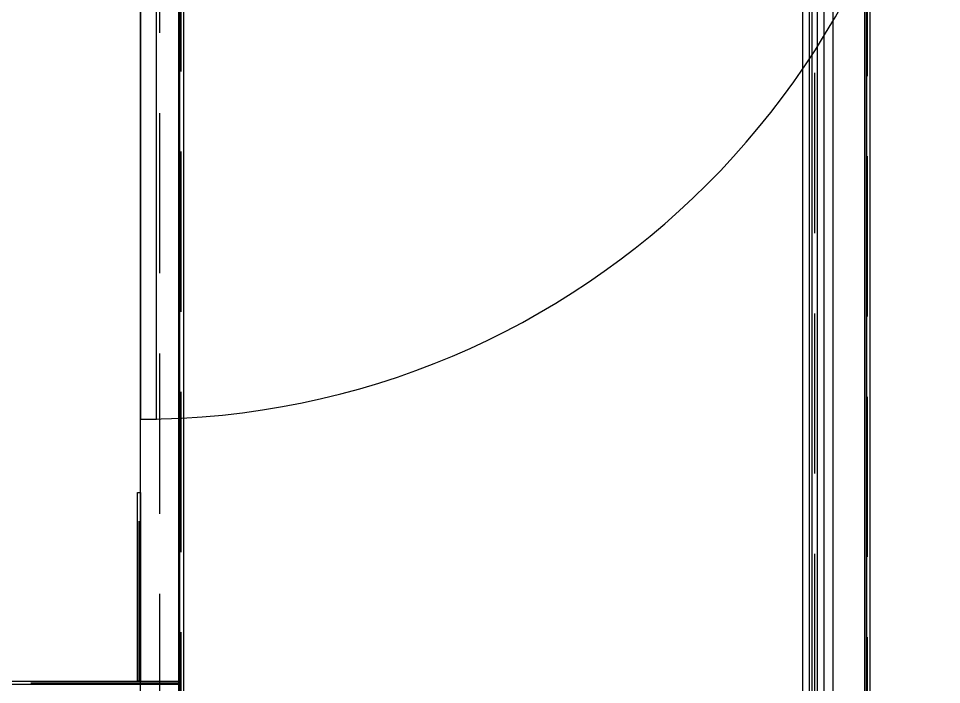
# Model space of a CAD drawing. Extents: x -23.2 to 18.8, y -18.4 to 11.3.
# Drawn here: x 5.031 to 7.912, y -3.537 to -1.459 of the extents above; entities that cross this region are included whole.
import ezdxf

# ---------------------------------------------------------------- set-up
doc = ezdxf.new("R2010")
doc.units = 0
doc.linetypes.add('DASHED', pattern=[0.75, 0.5, -0.25])
for name, color, linetype in [('COVERING', 8, 'CONTINUOUS'), ('EJE_MUROS', 8, 'CONTINUOUS'), ('LOSAS', 3, 'CONTINUOUS'), ('MUROS', 7, 'CONTINUOUS'), ('PUERTAS', 6, 'CONTINUOUS'), ('RAILING', 8, 'CONTINUOUS'), ('VIGAS', 5, 'CONTINUOUS')]:
    doc.layers.add(name, color=color, linetype=linetype)

msp = doc.modelspace()

# ---------------------------------------------------------------- linework, layer by layer
at = {"layer": 'COVERING'}
msp.add_line((7.5738, -6.0241), (7.5738, 0.7659), dxfattribs=at)
at = {"layer": 'EJE_MUROS', "linetype": 'DASHED'}
for p, q in [((7.6813, -6.1391), (7.6813, 0.8509)), ((5.4723, -6.0041), (5.4723, 0.6359)), ((5.5388, -6.1241), (5.5388, 0.6359)), ((7.5163, 0.6209), (7.5163, -5.9091)), ((5.4073, -3.5271), (5.4073, -2.9384)), ((2.82, -3.5321), (5.5313, -3.5321))]:
    msp.add_line(p, q, dxfattribs=at)
at = {"layer": 'LOSAS'}
for p, q in [((5.5338, 0.7438), (5.5338, -5.9562)), ((7.4988, 0.6359), (7.4988, -5.9491))]:
    msp.add_line(p, q, dxfattribs=at)
at = {"layer": 'MUROS'}
for p, q in [((7.6738, -6.1391), (7.6738, 0.8509)), ((7.6888, 0.8509), (7.6888, -6.1391)), ((5.4123, -6.0041), (5.4123, 0.6359)), ((5.5313, -6.1241), (5.5313, 0.6359)), ((5.5323, 0.6359), (5.5323, -6.0041)), ((5.5463, 0.6359), (5.5463, -6.1241)), ((7.5088, -5.9091), (7.5088, 0.6209)), ((7.5238, 0.6209), (7.5238, -5.9091)), ((5.4023, -3.5271), (5.4023, -2.9384)), ((5.4023, -2.9384), (5.4123, -2.9384)), ((5.4123, -2.9384), (5.4123, -3.5271)), ((2.82, -3.5271), (5.5313, -3.5271)), ((5.5313, -3.5371), (2.82, -3.5371)), ((5.4123, -3.5271), (5.4023, -3.5271)), ((5.5313, -3.5271), (5.5313, -3.5371))]:
    msp.add_line(p, q, dxfattribs=at)
at = {"layer": 'PUERTAS'}
for p, q in [((5.4123, -0.2091), (5.4123, -2.7091)), ((5.4123, -0.2091), (5.4123, -2.7091)), ((5.4123, -0.2091), (5.4123, -2.7091)), ((5.4123, -0.2091), (5.4123, -2.7091)), ((5.4123, -0.2091), (5.4123, -2.7091)), ((5.4123, -0.2091), (5.4123, -2.7091)), ((5.4123, -0.2091), (5.4123, -2.7091)), ((5.4123, -0.2091), (5.4123, -2.7091)), ((5.4123, -0.2091), (5.4123, -2.7091)), ((5.4623, -2.7091), (5.4623, -0.2091)), ((5.4623, -2.7091), (5.4623, -0.2091)), ((5.4623, -2.7091), (5.4623, -0.2091)), ((5.4623, -2.7091), (5.4623, -0.2091)), ((5.4623, -2.7091), (5.4623, -0.2091)), ((5.4623, -2.7091), (5.4623, -0.2091)), ((5.4623, -2.7091), (5.4623, -0.2091)), ((5.4623, -2.7091), (5.4623, -0.2091)), ((5.4623, -2.7091), (5.4623, -0.2091)), ((5.4123, -2.7091), (5.4623, -2.7091)), ((5.4123, -2.7091), (5.4623, -2.7091)), ((5.4123, -2.7091), (5.4623, -2.7091)), ((5.4123, -2.7091), (5.4623, -2.7091)), ((5.4123, -2.7091), (5.4623, -2.7091)), ((5.4123, -2.7091), (5.4623, -2.7091)), ((5.4123, -2.7091), (5.4623, -2.7091)), ((5.4123, -2.7091), (5.4623, -2.7091)), ((5.4123, -2.7091), (5.4623, -2.7091))]:
    msp.add_line(p, q, dxfattribs=at)
msp.add_arc((5.4123, -0.2091), 2.5, 270, 0, dxfattribs=at)
msp.add_arc((5.4123, -0.2091), 2.5, 270, 0, dxfattribs=at)
msp.add_arc((5.4123, -0.2091), 2.5, 270, 0, dxfattribs=at)
msp.add_arc((5.4123, -0.2091), 2.5, 270, 0, dxfattribs=at)
msp.add_arc((5.4123, -0.2091), 2.5, 270, 0, dxfattribs=at)
msp.add_arc((5.4123, -0.2091), 2.5, 270, 0, dxfattribs=at)
msp.add_arc((5.4123, -0.2091), 2.5, 270, 0, dxfattribs=at)
msp.add_arc((5.4123, -0.2091), 2.5, 270, 0, dxfattribs=at)
msp.add_arc((5.4123, -0.2091), 2.5, 270, 0, dxfattribs=at)
at = {"layer": 'RAILING'}
for p, q in [((7.5445, 0.6359), (7.5445, -5.9541)), ((7.6732, -5.9541), (7.6732, 0.6359))]:
    msp.add_line(p, q, dxfattribs=at)
at = {"layer": 'VIGAS'}
for p, q in [((7.4788, 0.8409), (7.4788, -6.1241)), ((7.6788, -6.1241), (7.6788, 0.8409))]:
    msp.add_line(p, q, dxfattribs=at)

doc.saveas('drawing.dxf')
